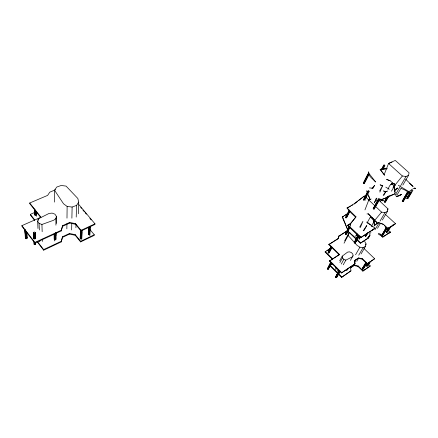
<?xml version="1.0" encoding="UTF-8"?>
<svg xmlns="http://www.w3.org/2000/svg" width="438" height="438" viewBox="0 0 438 438"><rect width="100%" height="100%" fill="white"/><g stroke="black" fill="none" stroke-linecap="round" stroke-linejoin="round"><path stroke-width="0.66" d="M37.077 241.683L43.658 250.186L61.271 241.886L62.503 236.744L69.489 233.476L75.254 234.697L80.625 241.316L80.603 241.913L94.241 235.376L94.279 234.773L90.14 229.775M55.571 189.731L49.762 192.189L47.638 195.386L29.724 203.008L40.997 217.21L21.9 225.647L21.944 226.282L34.898 243.074L61.298 230.886L62.552 225.685L69.68 222.422L75.566 223.676L81.052 230.366L81.025 230.99L94.936 224.453L94.975 223.834L78.966 204.683M61.271 241.886L62.503 236.744M61.298 230.886L62.552 225.685M377.912 200.275L377.912 199.843L378.854 199.153L378.569 199.931L378.969 200.62L374.26 209.025L373.461 209.014L373.181 208.729L377.912 200.275L378.969 200.62M66.855 228.822L66.915 223.818M66.987 218.146L67.129 206.44L63.521 203.779L54.526 190.218L56.781 187.037L61.189 185.477L66.072 186.101L77.838 198.48L78.725 202.115L78.347 213.799M349.289 226.566L345.275 234.084L346.283 234.363L346.288 233.826M367.86 174.488L367.865 174.083L368.654 173.974L368.884 174.822L364.46 183.352L363.688 183.33L363.414 183.062L367.86 174.488L368.884 174.822L367.865 174.083L363.414 183.062M368.04 191.318L368.046 190.897L368.856 190.782L369.086 191.663L364.564 200.133L363.77 200.117L363.491 199.838L368.04 191.318L369.086 191.663L368.046 190.897L363.491 199.838M62.497 237.347L69.478 234.084L69.489 233.476M62.546 226.32L69.669 223.051L69.68 222.422M71.635 229.945L71.777 223.276M71.887 218.168L72.122 207.059L76.557 205.395L78.725 202.115M394.348 188.992L394.43 186.358L394.123 187.316L394.348 188.992L394.857 189.638M394.299 187.842L394.315 187.245M80.603 241.913L75.237 235.299L75.254 234.697M81.025 230.99L75.55 224.305L75.566 223.676M75.905 227.722L76.004 224.398M76.217 217.067L76.557 205.395M80.149 239.323L80.477 230.612M80.253 237.845L80.378 234.598M80.417 233.509L80.543 230.207M80.444 238.611L80.74 230.974M80.926 238.792L81.222 231.154M81.446 238.721L81.796 229.977M81.698 235.502L81.829 232.228M81.758 239.498L82.18 230.388M367.34 222.394L374.884 228.034L374.862 228.499L360.578 237.845L347.564 225.477L350.723 223.227L356.006 216.821L347.033 207.984L353.816 203.982L364.405 195.972L368.905 200.078M88.29 234.39L88.695 227.459M88.547 234.752L88.952 227.114M89.023 234.927L89.434 227.295M89.538 234.861L89.954 227.229M89.697 233.815L89.752 232.737M90.053 227.284L90.113 226.178M89.834 235.644L90.376 226.534M391.462 191.182L394.2 186.402L394.359 183.692L392.147 183.095L389.596 185.821L387.959 189.238M350.477 225.127L350.723 223.227L349.847 227.081L350.148 227.656L347.564 225.477L350.23 223.845M402.823 185.104L408.583 175.271L409.07 172.786L395.273 160.417L388.55 163.489L384.422 173.957M55.927 225.159L55.878 218.584L56.36 216.262L54.925 214.171L52.127 213.098L49.018 213.454L38.21 218.891L37.668 221.239L37.964 228.488M33.896 241.869L34.257 244.464L35.697 244.267L35.735 242.74M35.44 238.694L35.264 232.578L34.503 232.003L33.54 232.386L33.447 232.813L33.726 238.507M34.005 244.086L34.492 243.358M382.369 220.024L387.455 211.34L387.986 208.882L378.98 200.385M360.381 236.903L359.116 239.148L359.812 236.011M24.867 230.47L25.377 238.234L26.105 238.781L27.129 238.004L26.784 232.485M25.377 238.234L25.327 235.628M338.897 235.989L338.12 238.792L338.897 235.989L346.201 231.483L348.511 233.695M361.082 253.93L365.489 246.37L366.058 243.95L364.646 241.305M360.611 242.789L353.461 235.962L347.608 231.072L360.348 243.243L368.621 237.681L369.886 235.316L369.771 233.312L370.953 232.655M344.044 243.189L348.177 235.518L348.796 233.153L349.978 232.551M366.989 213.968L368.248 213.771L377.561 223.134L374.309 225.86L374.539 225.039L373.86 220.38M394.195 187.776L394.561 187.36L394.496 189.112L395.153 189.933L397.666 187.962L397.386 188.302M395.153 189.933L395.613 189.298L395.328 189.955L395.081 189.813M359.116 239.148L359.844 236.859M382.938 234.697L383.584 232.978M364.958 209.895L368.785 200.002L370.406 199.213M355.798 236.191L356.784 233.766M376.291 198.179L374.391 202.783L376.932 198.2M360.326 227.557L362.927 221.316L359.658 227.147M379.894 192.134L382.719 185.444L379.587 191.039M373.461 209.014L378.854 199.153L378.75 200.653L374.819 207.442M394.523 189.243L394.6 188.756M382.106 234.697L386.146 227.612M347.405 230.492L347.925 229.452M365.582 234.439L364.958 235.529L365.642 236.235L368.035 232.671M380.485 201.398L381.394 199.58M397.354 188.192L395.328 189.955M349.289 210.076L346.458 215.589L345.582 217.576L345.834 217.834L346.573 217.845L349.705 211.806M394.271 188.586L394.518 188.099M342.45 216.586L347.745 229.89L342.215 217.045L347.597 213.509M330.329 248.362L325.012 251.965L332.009 258.896M331.232 259.915L339.209 254.812L328.785 244.579L338.339 238.376M357.879 235.759L354.194 242.378L354.506 242.964L355.256 242.97L358.968 236.443M394.107 186.358L394.419 185.811L394.107 186.358L394.386 186.851L394.173 186.238M345.582 217.576L349.261 210.481M327.991 252.452L331.029 246.578M345.834 217.834L349.579 210.694M363.688 183.33L368.227 174.68M328.538 251.516L330.821 247.109M328.407 252.014L331.073 246.862M346.995 216.427L349.382 211.85M365.188 181.316L367.438 176.996M328.259 252.994L331.309 247.12M328.599 253.115L331.648 247.246M329.425 251.845L330.181 250.383M330.564 249.655L331.714 247.437M328.916 253.065L331.966 247.191M329.464 252.129L331.752 247.727M349.053 226.632L345.275 234.084M374.884 228.034L372.689 230.142M354.884 264.059L354.599 260.752L358.284 258.327L362.248 259.181L367.203 263.972L367.449 263.566L362.489 258.776L358.525 257.916L354.84 260.342L354.884 264.059L341.405 272.989L329.42 261.075L339.434 254.396L328.998 244.163M346.201 231.483L340.972 234.992M345.533 234.357L349.354 227.278M363.77 200.117L368.418 191.521M328.188 268.456L328.292 269.233L327.389 268.899L330.838 262.055M381.597 169.298L383.841 165.071L384.619 164.962L384.849 165.788L382.828 169.544M327.389 268.899L330.876 262.357M330.159 263.983L330.553 263.254M346.715 232.961L349.759 227.426M365.303 198.124L367.608 193.826M327.624 269.162L331.117 262.619M346.283 234.363L350.006 227.388M327.969 269.288L331.467 262.751M328.812 268.001L329.584 266.556M329.967 265.833L330.361 265.105M331.139 263.649L331.533 262.915M381.843 169.167L383.841 165.071L384.849 165.788L383.841 165.465M328.292 269.233L331.79 262.696M344.673 240.834L348.796 233.153M339.209 254.812L339.434 254.396M382.79 169.035L383.376 167.951M382.122 169.429L384.208 165.646M335.656 268.138L336.149 267.235M339.658 260.84L342.237 256.142L347.597 252.118L349.436 251.834L351.424 252.578L352.809 254.078L353.066 255.765L350.4 260.44M336.368 268.921L336.86 268.018M339.888 262.532L342.472 257.845L342.237 256.142M355.864 236.235L357.107 233.985M337.216 271.319L338.213 269.523M341.257 264.043L343.857 259.367L342.472 257.845M355.284 240.517L358.06 235.534M354.243 242.69L357.939 236.077M356.548 238.803L357.156 237.714M339.965 271.555L336.74 277.303L335.897 277.457L335.612 276.887L339.236 270.405M354.506 242.964L358.24 236.367M335.612 276.887L339.001 270.914M335.656 277.188L339.28 270.711M337.309 274.467L337.709 273.75M354.879 243.101L358.596 236.493M335.897 277.457L339.521 270.974M358.914 236.449L355.256 242.97M343.25 264.798L345.867 260.123L352.081 256.986L353.066 255.765M336.242 277.582L339.877 271.106M337.096 276.29L337.895 274.861M338.3 274.144L339.111 272.704M339.516 271.982L339.921 271.253M367.115 222.843L370.351 217.073L372.486 217.867L373.997 219.422L374.309 221.152L371.38 226.271M336.565 277.528L339.789 271.779M363.879 230.695L366.792 225.515L363.201 230.804M383.798 195.321L385.769 191.811L387.4 191.039L385.55 191.811L383.179 195.337M412.623 190.36L412.93 190.366L407.855 198.688L407.094 198.671L406.809 198.398L410.346 192.167M360.578 237.845L361.005 237.139L347.816 225.001L360.195 237.308L360.841 237.374L374.616 228.526M391.495 184.256L392.147 183.095L392.13 183.922L394.2 186.402M390.964 226.468L387.367 232.359L386.639 232.354L386.376 232.091L388.238 228.663M341.405 272.989L355.125 263.649M384.526 230.903L385.106 229.879M402.232 201.25L407.274 192.452L408.074 192.342L408.32 193.213L403.283 201.54L402.517 201.524L402.232 201.25L407.274 192.452L408.32 193.213L407.285 192.873M385.845 198.638L386.404 197.648M386.365 198.042L384.372 201.902L384.657 202.181L385.44 202.197L388.977 196.032M365.013 235.83L365.949 234.193M384.372 201.902L387.301 196.766M329.809 265.625L341.569 277.358L350.92 270.87L350.652 267.58L354.304 265.16L358.213 266.003L363.091 270.755L362.85 271.149L357.977 266.397L354.074 265.559L350.422 267.979L350.652 267.58M365.276 236.104L366.212 234.467M384.657 202.181L387.586 197.051M365.642 236.235L367.208 233.498M386.031 200.609L387.98 197.199M346.206 270.618L347.022 269.189M367.86 232.896L366.015 236.109M355.557 254.801L359.899 247.224L363.135 247.623L365.489 246.37M346.956 270.032L347.777 268.598M347.394 269.463L347.805 268.751M347.274 269.978L348.095 268.543M347.438 269.759L348.259 268.33M354.599 260.752L354.84 260.342M354.769 262.05L356.182 259.619M358.749 255.184L363.135 247.623M365.467 244.973L366.058 243.95M350.92 270.87L341.569 277.358M354.074 265.559L354.304 265.16M358.284 258.327L358.525 257.916M375.098 229.578L378.744 223.32M380.069 221.042L384.997 212.589L387.455 211.34M395.169 195.134L399.932 186.955M400.611 185.789L406.026 176.503L408.583 175.271M356.8 261.278L358.498 258.365M348.719 211.921L349.289 210.946M387.312 210.037L387.986 208.882M377.507 228.318L380.102 223.895M401.12 188.006L397.332 194.477L395.832 195.222M357.977 266.397L358.213 266.003M362.248 259.181L362.489 258.776M381.963 234.954L386.135 228.028M402.517 201.524L407.668 193.07M362.363 268.275L365.982 262.313M361.985 269.277L365.872 262.822M383.496 233.848L386.869 228.395M404.17 199.564L406.727 195.337M362.653 268.828L366.119 263.085M387.11 228.357L382.954 235.228L382.226 235.222L386.787 227.749M372.935 188.209L374.676 185.318L371.933 188.493L372.935 188.209L369.464 187.897M373.181 208.729L377.912 199.843L378.295 200.484M362.565 269.666L366.464 263.211M363.42 268.395L363.847 267.684M364.712 266.255L365.144 265.537M366.015 264.098L366.453 263.375M366.781 263.156L363.036 269.397M363.469 268.686L366.502 263.665M410.641 192.074L406.809 198.398M386.376 232.091L388.802 228.089M386.639 232.354L389.377 227.853M407.094 198.671L410.964 192.331M366.606 265.417L367.63 263.78M366.655 265.707L368.391 262.849M387.92 230.985L390.647 226.517M408.758 196.711L411.331 192.49M366.464 266.676L368.637 263.107M367.241 266.09L369.42 262.515M367.657 265.532L368.09 264.826M368.522 264.109L369.398 262.674M367.548 266.036L370.17 261.738M367.706 265.828L370.329 261.524M368.791 264.503L370.247 265.91L370 266.304L362.85 271.149M363.994 248.505L374.671 258.716L367.203 263.972M360.348 243.243L368.002 238.305L369.765 235.584M368.002 238.305L369.716 235.726M385.424 229.403L386.064 228.455M369.957 235.047L367.586 238.31L369.886 235.316M350.761 223.522L356.006 216.821M327.35 268.603L327.843 268.33M393.034 187.519L402.374 175.988L406.026 176.503M375.202 219.799L381.547 212.14L384.997 212.589M396.111 189.046L394.999 189.818M396.784 188.751L397.063 188.46M380.102 234.001L382.746 237.177C383.622 235.715 379.62 233.772 378.251 233.279M384.444 225.57L387.707 228.981L390.318 227.295L393.1 224.743M354.293 204.026L357.485 201.485M358.552 200.637L364.405 195.972M33.447 232.813L34.208 233.383L35.171 233M55.878 218.584L53.644 220.254L41.933 224.47L39.086 223.38L37.668 221.239M385.243 214.291L395.509 223.665L387.707 228.981L387.526 228.089L383.48 224.355L378.383 222.619L383.48 224.355M390.318 227.295L395.509 223.665M363.091 270.755L370.247 265.91M367.449 263.566L374.671 258.716M382.746 237.177L390.192 232.321L388.369 230.049M331.128 264.776L332.146 264.119M330.482 264.93L332.869 263.386M329.42 261.075L330.778 260.205M374.539 225.039L377.561 223.134L373.767 219.717M331.254 247.782L332.174 247.207M326.874 250.799L328.735 249.638M329.195 249.348L330.121 248.768M328.785 244.579L332.546 242.252M333.011 241.962L333.948 241.382M334.413 241.092L337.66 239.077M338.678 236.405L340.518 235.272M401.416 194.467L399.308 195.764L396.166 196.744L401.416 194.467L396.166 196.744M342.215 217.045L343.359 216.367M344.498 215.682L347.356 213.974M349.425 206.9L350.51 206.265M351.594 205.625L352.672 204.984M390.192 232.321L388.813 233.12L390.472 231.872L383.02 236.728L378.448 234.22M398.284 185.263L409.01 191.691L412.273 189.216L410.986 192.068L409.054 192.578L404.756 189.939L401.312 188.45M80.625 241.316L94.279 234.773M43.658 250.186L43.641 249.583L61.276 241.283M81.052 230.366L94.975 223.834M34.898 243.074L34.87 242.444L61.298 230.257M381.81 199.367L380.622 199.892L378.673 198.912L381.81 199.367L384.52 198.589L389.502 195.693L394.036 194.395L395.032 193.591C390.51 196.054 385.588 198.348 380.622 199.892L378.651 198.66M371.139 198.967L368.785 200.002L374.676 205.603M34.75 220.56L30.364 214.981L30.331 214.363L35.062 212.304M392.048 162.011L388.55 163.489L402.374 175.988M348.889 207.223L347.033 207.984L350.822 212.671L355.689 217.232M387.526 228.089L390.63 226.813M354.922 242.537L355.382 242.729M390.784 184.387L394.359 183.692M360.195 237.308L361.005 237.139M335.787 276.668L336.11 276.608M394.791 189.632L395.131 189.638L394.988 189.26L395.481 189.501M381.591 200.692L383.595 200.774L381.695 200.686M375.99 200.418L379.79 200.593M413.039 188.455L415.646 188.701L414.704 187.913L415.678 188.762M67.129 206.44L72.122 207.059M69.478 234.084L75.237 235.299M69.669 223.051L75.55 224.305M382.796 185.767L380.102 184.852L382.653 185.816M386.3 179.339L390.11 180.752L395.536 185.394M343.857 259.367L345.867 260.123M385.769 191.811L383.491 190.935L385.55 191.811M387.033 179.547L390.11 180.752M395.131 189.638L394.616 189.364M381.301 235.825L383.113 236.821M385.774 187.13L389.201 189.227M359.899 247.224L357.025 245.324L348.177 235.518M381.591 185.263L382.604 185.947M367.296 222.482L370.433 225.077M371.479 225.937L372.524 226.802M409.541 183.407L413.105 186.517L405.725 179.279M394.123 187.316L394.616 187.754M385.599 227.371L388.002 229.594M366.677 222.066L368.101 223.391M375.656 206.539L381.547 212.14M325.22 251.56L332.688 258.951M329.639 260.659L341.635 272.584M330.022 265.225L341.793 276.964M370.351 217.073L374.309 221.152M368.248 213.771L371.928 217.735M80.68 207.398L81.55 208.433M82.859 210.005L84.167 211.57M85.043 212.622L86.363 214.193M89.872 218.392L91.137 219.909M40.657 217.385L29.757 203.654L29.724 203.008M30.331 214.363L34.722 219.942M37.411 241.546L43.641 249.583M21.9 225.647L34.87 242.444M395.509 189.873L395.246 189.397M26.888 237.637L27.129 238.004M366.469 190.744L367.197 192.512M367.685 193.695L369.869 199.011L368.697 195.879M394.282 188.159L394.419 188.603M336.696 277.002L336.74 277.303M335.727 268.697L335.869 269.819M373.822 220.33L374.309 225.86M365.735 199.838L365.757 200.204M407.816 198.157L407.855 198.688M25.535 229.895L26.105 238.781M25.043 229.709L25.618 238.601M24.961 230.059L25.18 233.416M403.25 201.004L403.283 201.54M26.625 231.779L27.036 238.414M26.543 232.113L26.68 234.335M26.225 232.074L26.647 238.71M409.01 191.691L409.054 192.578M33.699 233.191L33.978 238.885M34.148 242.247L34.257 244.464M33.595 233.536L33.819 238.086M34.766 233.306L35.04 239M35.248 243.468L35.303 244.574M34.208 233.383L34.482 239.077M34.646 242.433L34.75 244.65M34.679 209.725L34.93 215.337M34.52 208.986L34.777 214.598M34.438 209.375L34.695 214.987M35.264 232.578L35.527 238.272M35.648 243.161L35.697 244.267M35.735 210.974L35.927 215.447M35.155 209.906L35.407 215.512M36.299 212.55L36.392 214.779M36.162 211.817L36.354 216.279M385.418 201.65L385.44 202.197M39.086 223.38L39.343 229.972M39.743 240.374L39.798 241.743M38.21 218.891L38.265 220.347M41.933 224.47L42.174 231.691M42.42 239.148L42.497 241.437M374.244 208.472L374.26 209.025M364.454 182.832L364.46 183.352M54.411 234.352L54.476 240.911M54.246 234.68L54.296 239.055M54.153 233.985L54.219 239.466M55.423 233.355L55.484 239.942M54.526 190.218L54.64 202.088M54.887 233.427L54.953 240.013M56.36 216.262L56.409 223.489M55.987 232.797L56.009 235.54M55.883 232.649L55.938 239.236M55.807 233.06L55.856 239.641M395.114 192.632L394.479 190.913L394.737 190.026L395.114 192.632M384.329 168.909L380.146 169.336L384.509 175.14L380.146 169.336L387.187 168.701L384.329 168.909M375.607 181.923L370.997 177.51L369.059 175.085L368.385 171.816L369.25 173.787L375.607 181.923"/></g></svg>
